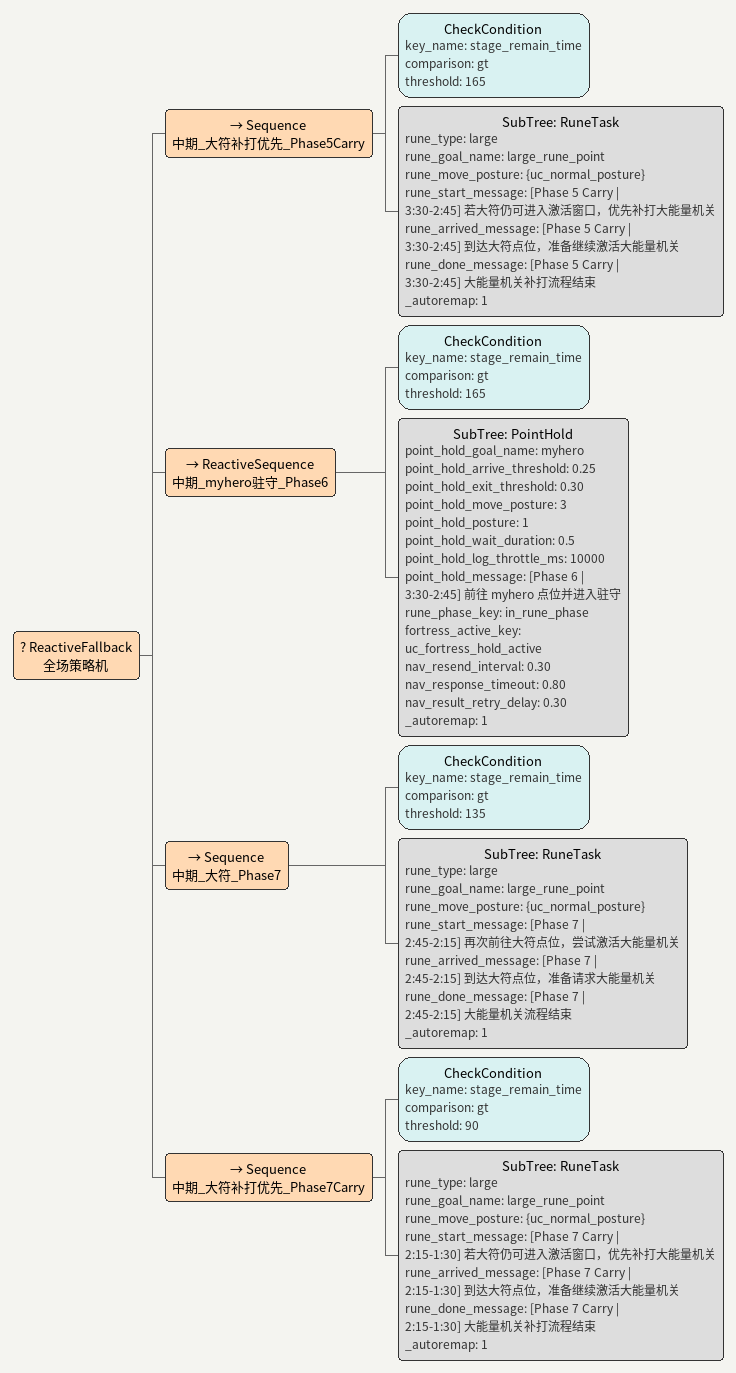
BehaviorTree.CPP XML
<ReactiveFallback name="全场策略机">
    <Sequence name="中期_大符补打优先_Phase5Carry">
      <CheckCondition key_name="stage_remain_time" comparison="gt" threshold="165"/>
      <SubTree ID="RuneTask" rune_type="large" rune_goal_name="large_rune_point" rune_move_posture="{uc_normal_posture}" rune_start_message="[Phase 5 Carry | 3:30-2:45] 若大符仍可进入激活窗口，优先补打大能量机关" rune_arrived_message="[Phase 5 Carry | 3:30-2:45] 到达大符点位，准备继续激活大能量机关" rune_done_message="[Phase 5 Carry | 3:30-2:45] 大能量机关补打流程结束" _autoremap="1"/>
    </Sequence>

    <ReactiveSequence name="中期_myhero驻守_Phase6">
      <CheckCondition key_name="stage_remain_time" comparison="gt" threshold="165"/>
      <SubTree ID="PointHold" point_hold_goal_name="myhero" point_hold_arrive_threshold="0.25" point_hold_exit_threshold="0.30" point_hold_move_posture="3" point_hold_posture="1" point_hold_wait_duration="0.5" point_hold_log_throttle_ms="10000" point_hold_message="[Phase 6 | 3:30-2:45] 前往 myhero 点位并进入驻守" rune_phase_key="in_rune_phase" fortress_active_key="uc_fortress_hold_active" nav_resend_interval="0.30" nav_response_timeout="0.80" nav_result_retry_delay="0.30" _autoremap="1"/>
    </ReactiveSequence>

    <Sequence name="中期_大符_Phase7">
      <CheckCondition key_name="stage_remain_time" comparison="gt" threshold="135"/>
      <SubTree ID="RuneTask" rune_type="large" rune_goal_name="large_rune_point" rune_move_posture="{uc_normal_posture}" rune_start_message="[Phase 7 | 2:45-2:15] 再次前往大符点位，尝试激活大能量机关" rune_arrived_message="[Phase 7 | 2:45-2:15] 到达大符点位，准备请求大能量机关" rune_done_message="[Phase 7 | 2:45-2:15] 大能量机关流程结束" _autoremap="1"/>
    </Sequence>

    <Sequence name="中期_大符补打优先_Phase7Carry">
      <CheckCondition key_name="stage_remain_time" comparison="gt" threshold="90"/>
      <SubTree ID="RuneTask" rune_type="large" rune_goal_name="large_rune_point" rune_move_posture="{uc_normal_posture}" rune_start_message="[Phase 7 Carry | 2:15-1:30] 若大符仍可进入激活窗口，优先补打大能量机关" rune_arrived_message="[Phase 7 Carry | 2:15-1:30] 到达大符点位，准备继续激活大能量机关" rune_done_message="[Phase 7 Carry | 2:15-1:30] 大能量机关补打流程结束" _autoremap="1"/>
    </Sequence>
</ReactiveFallback>
